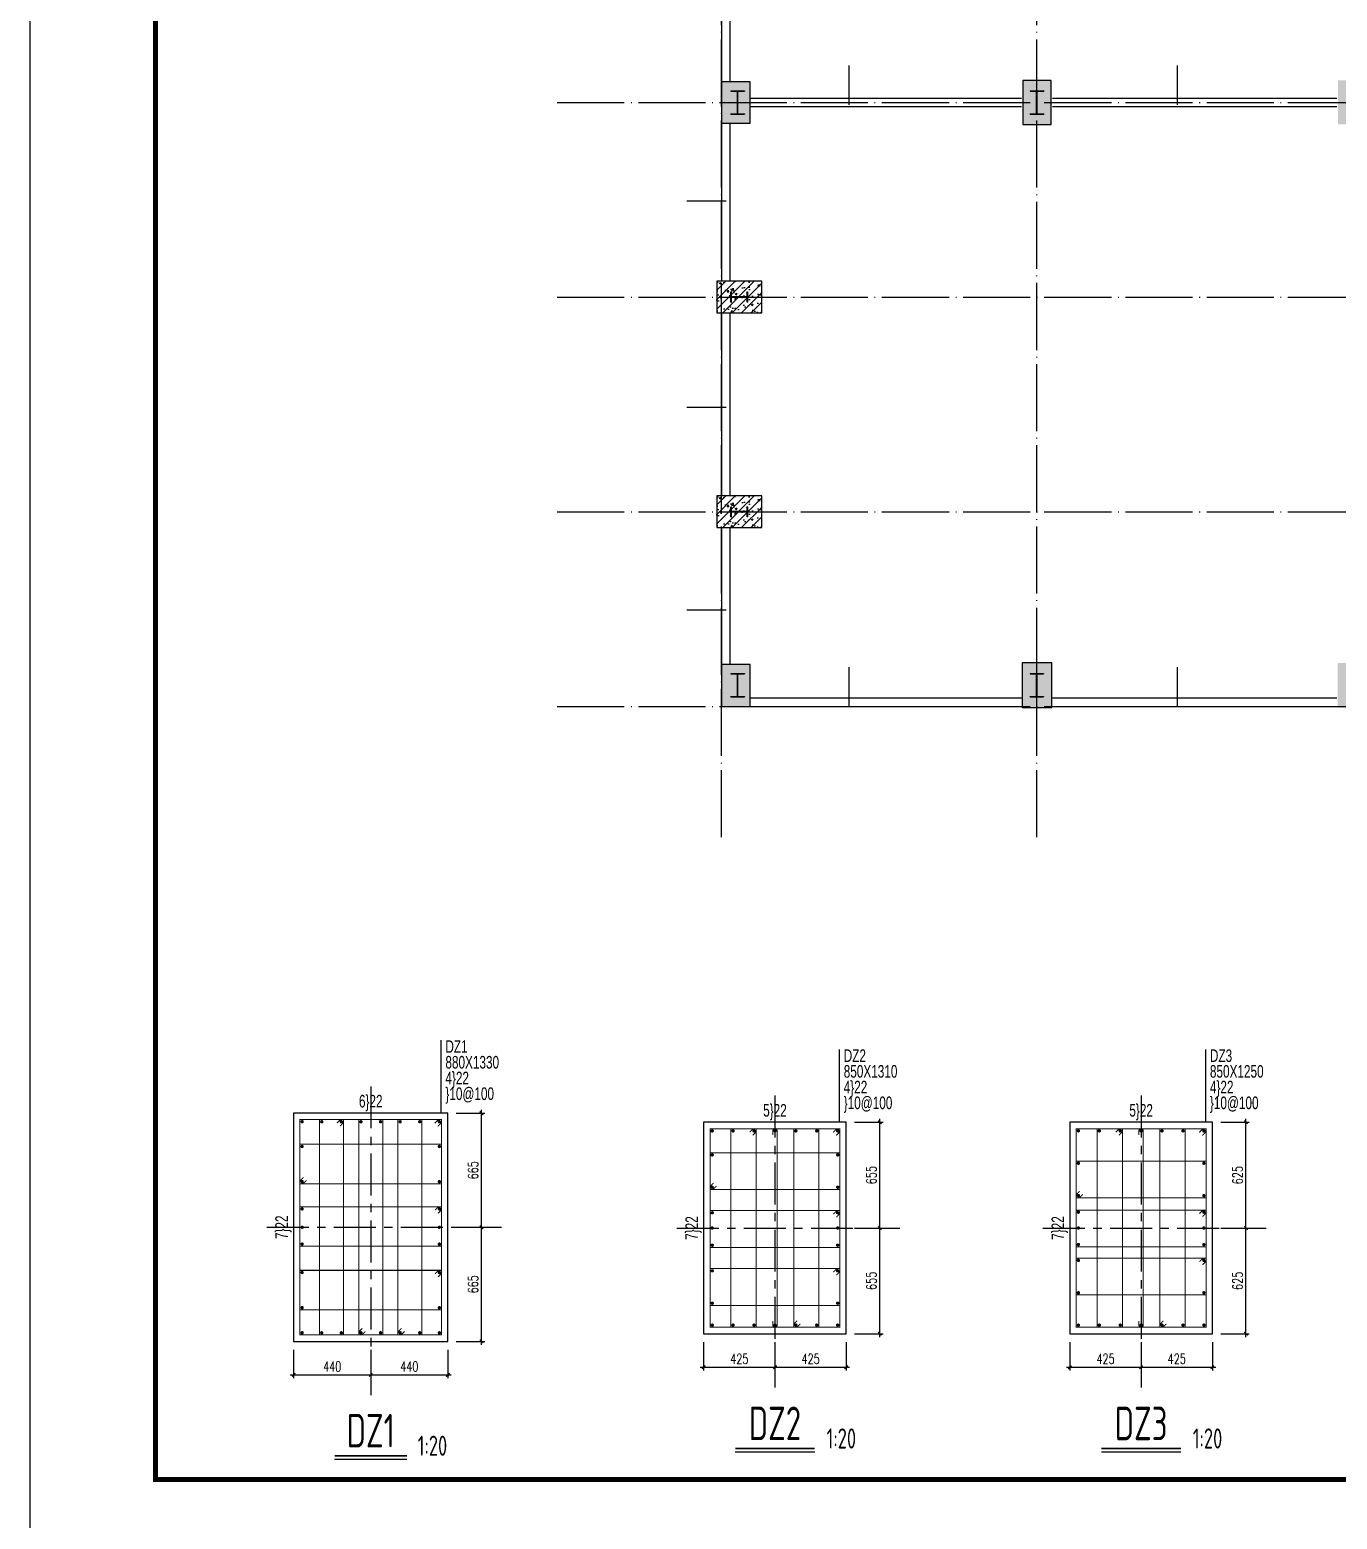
# Model space of a CAD drawing. Extents: x 95752 to 843522, y -411933 to 75567.
# Drawn here: x 287923 to 326893, y -280521 to -236127 of the extents above; entities that cross this region are included whole.
import ezdxf
from ezdxf.enums import TextEntityAlignment as Align

# ---------------------------------------------------------------- set-up
doc = ezdxf.new("R2010")
doc.units = 0
doc.header["$LTSCALE"] = 1000
doc.header["$MEASUREMENT"] = 0
doc.linetypes.add('CENTER', pattern=[2, 1.25, -0.25, 0.25, -0.25])
doc.linetypes.add('DOTE', pattern=[2.42, 2, -0.2, 0.02, -0.2])
for name, color, linetype in [('AXIS_DE', 253, 'CENTER'), ('C-粗线', 51, 'Continuous'), ('COLU_DE', 7, 'Continuous'), ('COLU_DE_DIM', 3, 'Continuous'), ('COLU_DE_NUM', 7, 'Continuous'), ('COLU_DE_REIND', 1, 'Continuous'), ('COLU_DE_REINL', 1, 'Continuous'), ('COLU_DE_TEXT_JZ', 7, 'Continuous'), ('DOTE', 1, 'Continuous'), ('PUB_TITLE', 4, 'Continuous')]:
    doc.layers.add(name, color=color, linetype=linetype)
doc.styles.add('GS_Rein', font='GS_TXT.shx', dxfattribs={"width": 0.7, "bigfont": 'GS_HZTXT.shx'})
doc.styles.add('TSSD_Dimension', font='txt.shx', dxfattribs={"width": 0.7, "bigfont": 'hzdx.shx'})
doc.styles.add('TSSD_Label', font='tssdeng.shx', dxfattribs={"width": 0.7, "bigfont": 'hztxt.shx'})
doc.dimstyles.new('TSSD_20_100', dxfattribs={"dimtxt": 300, "dimasz": 100, "dimexe": 100, "dimexo": 250, "dimgap": 100, "dimtad": 1, "dimdec": 0, "dimlfac": 0.2, "dimzin": 0, "dimdsep": 46, "dimtxsty": 'TSSD_Dimension', "dimblk": 'ARCHTICK', "dimblk1": 'ARCHTICK', "dimblk2": 'ARCHTICK', "dimcen": 0, "dimdle": 100, "dimclrt": 7, "dimadec": 0, "dimazin": 0, "dimtfac": 1, "dimtdec": 0, "dimtix": 1, "dimtmove": 2, "dimatfit": 3, "dimfxl": 1, "dimtolj": 1, "dimtzin": 0, "dimarcsym": 0})

# ---------------------------------------------------------------- blocks, each defined once
blk = doc.blocks.new('钢柱模板')
at = {"layer": 'C-粗线', "color": 6}
for p, q in [((-219552, -238633), (-219552, -238645)), ((-219552, -238633), (-219152, -238633)), ((-219552, -238633), (-219552, -238645)), ((-219552, -238633), (-219152, -238633)), ((-219552, -238645), (-219152, -238645)), ((-219552, -238645), (-219152, -238645)), ((-219361, -238653), (-219369, -238645)), ((-219361, -238653), (-219369, -238645)), ((-219361, -239321), (-219361, -238645)), ((-219361, -239321), (-219361, -238645)), ((-219343, -238653), (-219335, -238645)), ((-219343, -239321), (-219343, -238645)), ((-219343, -238653), (-219335, -238645)), ((-219343, -239321), (-219343, -238645)), ((-219152, -238633), (-219152, -238645)), ((-219152, -238633), (-219152, -238645)), ((-210637, -238633), (-210637, -238645)), ((-210637, -238633), (-210227, -238633)), ((-210637, -238633), (-210637, -238645)), ((-210637, -238633), (-210227, -238633)), ((-210637, -238645), (-210227, -238645)), ((-210637, -238645), (-210227, -238645)), ((-210441, -238653), (-210449, -238645)), ((-210441, -238653), (-210449, -238645)), ((-210441, -239321), (-210441, -238645)), ((-210441, -239321), (-210441, -238645)), ((-210423, -238653), (-210415, -238645)), ((-210423, -239321), (-210423, -238645)), ((-210423, -238653), (-210415, -238645)), ((-210423, -239321), (-210423, -238645)), ((-210227, -238633), (-210227, -238645)), ((-210227, -238633), (-210227, -238645)), ((-219552, -239333), (-219552, -239321)), ((-219552, -239321), (-219152, -239321)), ((-219552, -239333), (-219552, -239321)), ((-219552, -239321), (-219152, -239321)), ((-219552, -239333), (-219152, -239333)), ((-219552, -239333), (-219152, -239333)), ((-219361, -239313), (-219369, -239321)), ((-219361, -239313), (-219369, -239321)), ((-219343, -239313), (-219335, -239321)), ((-219343, -239313), (-219335, -239321)), ((-219152, -239321), (-219152, -239333)), ((-219152, -239321), (-219152, -239333)), ((-210637, -239333), (-210637, -239321)), ((-210637, -239321), (-210227, -239321)), ((-210637, -239333), (-210637, -239321)), ((-210637, -239321), (-210227, -239321)), ((-210637, -239333), (-210227, -239333)), ((-210637, -239333), (-210227, -239333)), ((-210441, -239313), (-210449, -239321)), ((-210441, -239313), (-210449, -239321)), ((-210423, -239313), (-210415, -239321)), ((-210423, -239313), (-210415, -239321)), ((-210227, -239321), (-210227, -239333)), ((-210227, -239321), (-210227, -239333)), ((-219552, -244633), (-219540, -244633)), ((-219552, -244933), (-219552, -244633)), ((-219552, -244633), (-219540, -244633)), ((-219552, -244933), (-219552, -244633)), ((-219552, -244633), (-219540, -244633)), ((-219552, -244933), (-219552, -244633)), ((-219552, -244633), (-219540, -244633)), ((-219552, -244933), (-219552, -244633)), ((-219552, -244933), (-219540, -244933)), ((-219552, -244933), (-219540, -244933)), ((-219552, -244933), (-219540, -244933)), ((-219552, -244933), (-219540, -244933)), ((-219540, -244933), (-219540, -244633)), ((-219540, -244933), (-219540, -244633)), ((-219540, -244933), (-219540, -244633)), ((-219540, -244933), (-219540, -244633)), ((-219532, -244774), (-219540, -244766)), ((-219532, -244774), (-219540, -244766)), ((-219532, -244774), (-219540, -244766)), ((-219532, -244774), (-219540, -244766)), ((-219064, -244774), (-219540, -244774)), ((-219064, -244774), (-219540, -244774)), ((-219064, -244774), (-219540, -244774)), ((-219064, -244774), (-219540, -244774)), ((-219532, -244792), (-219540, -244800)), ((-219064, -244792), (-219540, -244792)), ((-219532, -244792), (-219540, -244800)), ((-219064, -244792), (-219540, -244792)), ((-219532, -244792), (-219540, -244800)), ((-219064, -244792), (-219540, -244792)), ((-219532, -244792), (-219540, -244800)), ((-219064, -244792), (-219540, -244792)), ((-219072, -244774), (-219064, -244766)), ((-219072, -244774), (-219064, -244766)), ((-219072, -244774), (-219064, -244766)), ((-219072, -244774), (-219064, -244766)), ((-219072, -244792), (-219064, -244800)), ((-219072, -244792), (-219064, -244800)), ((-219072, -244792), (-219064, -244800)), ((-219072, -244792), (-219064, -244800)), ((-219064, -244633), (-219052, -244633)), ((-219064, -244933), (-219064, -244633)), ((-219064, -244633), (-219052, -244633)), ((-219064, -244933), (-219064, -244633)), ((-219064, -244633), (-219052, -244633)), ((-219064, -244933), (-219064, -244633)), ((-219064, -244633), (-219052, -244633)), ((-219064, -244933), (-219064, -244633)), ((-219052, -244933), (-219064, -244933)), ((-219052, -244933), (-219064, -244933)), ((-219052, -244933), (-219064, -244933)), ((-219052, -244933), (-219064, -244933)), ((-219052, -244933), (-219052, -244633)), ((-219052, -244933), (-219052, -244633)), ((-219052, -244933), (-219052, -244633)), ((-219052, -244933), (-219052, -244633)), ((-219552, -251033), (-219540, -251033)), ((-219552, -251333), (-219552, -251033)), ((-219552, -251033), (-219540, -251033)), ((-219552, -251333), (-219552, -251033)), ((-219552, -251033), (-219540, -251033)), ((-219552, -251333), (-219552, -251033)), ((-219552, -251033), (-219540, -251033)), ((-219552, -251333), (-219552, -251033)), ((-219540, -251333), (-219540, -251033)), ((-219540, -251333), (-219540, -251033)), ((-219540, -251333), (-219540, -251033)), ((-219540, -251333), (-219540, -251033)), ((-219532, -251174), (-219540, -251166)), ((-219532, -251174), (-219540, -251166)), ((-219532, -251174), (-219540, -251166)), ((-219532, -251174), (-219540, -251166)), ((-219064, -251174), (-219540, -251174)), ((-219064, -251174), (-219540, -251174)), ((-219064, -251174), (-219540, -251174)), ((-219064, -251174), (-219540, -251174)), ((-219532, -251192), (-219540, -251200)), ((-219064, -251192), (-219540, -251192)), ((-219532, -251192), (-219540, -251200)), ((-219064, -251192), (-219540, -251192)), ((-219532, -251192), (-219540, -251200)), ((-219064, -251192), (-219540, -251192)), ((-219532, -251192), (-219540, -251200)), ((-219064, -251192), (-219540, -251192)), ((-219072, -251174), (-219064, -251166)), ((-219072, -251174), (-219064, -251166)), ((-219072, -251174), (-219064, -251166)), ((-219072, -251174), (-219064, -251166)), ((-219072, -251192), (-219064, -251200)), ((-219072, -251192), (-219064, -251200)), ((-219072, -251192), (-219064, -251200)), ((-219072, -251192), (-219064, -251200)), ((-219064, -251033), (-219052, -251033)), ((-219064, -251333), (-219064, -251033)), ((-219064, -251033), (-219052, -251033)), ((-219064, -251333), (-219064, -251033)), ((-219064, -251033), (-219052, -251033)), ((-219064, -251333), (-219064, -251033)), ((-219064, -251033), (-219052, -251033)), ((-219064, -251333), (-219064, -251033)), ((-219052, -251333), (-219052, -251033)), ((-219052, -251333), (-219052, -251033)), ((-219052, -251333), (-219052, -251033)), ((-219052, -251333), (-219052, -251033)), ((-219552, -251333), (-219540, -251333)), ((-219552, -251333), (-219540, -251333)), ((-219552, -251333), (-219540, -251333)), ((-219552, -251333), (-219540, -251333)), ((-219052, -251333), (-219064, -251333)), ((-219052, -251333), (-219064, -251333)), ((-219052, -251333), (-219064, -251333)), ((-219052, -251333), (-219064, -251333)), ((-219552, -256003), (-219552, -256015)), ((-219552, -256003), (-219152, -256003)), ((-219552, -256003), (-219552, -256015)), ((-219552, -256003), (-219152, -256003)), ((-219552, -256015), (-219152, -256015)), ((-219552, -256015), (-219152, -256015)), ((-219361, -256023), (-219369, -256015)), ((-219361, -256023), (-219369, -256015)), ((-219361, -256691), (-219361, -256015)), ((-219361, -256691), (-219361, -256015)), ((-219343, -256023), (-219335, -256015)), ((-219343, -256691), (-219343, -256015)), ((-219343, -256023), (-219335, -256015)), ((-219343, -256691), (-219343, -256015)), ((-219152, -256003), (-219152, -256015)), ((-219152, -256003), (-219152, -256015)), ((-210632, -256003), (-210632, -256015)), ((-210632, -256003), (-210232, -256003)), ((-210632, -256003), (-210632, -256015)), ((-210632, -256003), (-210232, -256003)), ((-210632, -256015), (-210232, -256015)), ((-210632, -256015), (-210232, -256015)), ((-210441, -256023), (-210449, -256015)), ((-210441, -256023), (-210449, -256015)), ((-210441, -256691), (-210441, -256015)), ((-210441, -256691), (-210441, -256015)), ((-210423, -256023), (-210415, -256015)), ((-210423, -256691), (-210423, -256015)), ((-210423, -256023), (-210415, -256015)), ((-210423, -256691), (-210423, -256015)), ((-210232, -256003), (-210232, -256015)), ((-210232, -256003), (-210232, -256015)), ((-219552, -256703), (-219552, -256691)), ((-219552, -256691), (-219152, -256691)), ((-219552, -256703), (-219552, -256691)), ((-219552, -256691), (-219152, -256691)), ((-219552, -256703), (-219152, -256703)), ((-219552, -256703), (-219152, -256703)), ((-219361, -256683), (-219369, -256691)), ((-219361, -256683), (-219369, -256691)), ((-219343, -256683), (-219335, -256691)), ((-219343, -256683), (-219335, -256691)), ((-219152, -256691), (-219152, -256703)), ((-219152, -256691), (-219152, -256703)), ((-210632, -256703), (-210632, -256691)), ((-210632, -256691), (-210232, -256691)), ((-210632, -256703), (-210632, -256691)), ((-210632, -256691), (-210232, -256691)), ((-210632, -256703), (-210232, -256703)), ((-210632, -256703), (-210232, -256703)), ((-210441, -256683), (-210449, -256691)), ((-210441, -256683), (-210449, -256691)), ((-210423, -256683), (-210415, -256691)), ((-210423, -256683), (-210415, -256691)), ((-210232, -256691), (-210232, -256703)), ((-210232, -256691), (-210232, -256703))]:
    blk.add_line(p, q, dxfattribs=at)
blk = doc.blocks.new('zw-02')
at = {"layer": 'DOTE', "linetype": 'DOTE'}
for p, q in [((308543, 4846), (308543, 63646)), ((317943, 4846), (317943, 63646)), ((303643, 26746), (407443, 26746)), ((303643, 20946), (407443, 20946)), ((303643, 14546), (407443, 14546)), ((303643, 8746), (407443, 8746))]:
    blk.add_line(p, q, dxfattribs=at)
blk = doc.blocks.new('短柱模板')
h = blk.add_hatch()
h.set_pattern_fill('钢筋混凝土', color=251, scale=80, style=0)
h.set_pattern_definition([(45, (154206.84, 0), (-141.42136, 141.42136), []), (50, (154206.84, 0), (573.80815, -50.2017), [60, -660]), (355, (154206.84, 0), (-111.0011, 601.7537), [48, -528]), (100.4514, (154254.66, -4.2), (462.8075, 551.5516), [50.99215, -560.9137]), (46.1842, (154206.84, 160), (853.7928, -132.4152), [90, -990]), (96.6356, (154278, 149), (747.7302, 779.2943), [76.4882, -841.3704]), (351.1842, (154206.8, 160), (747.7296, 779.2949), [72, -792]), (21, (154286.84, 120), (477.52564, -322.0951), [60, -660]), (326, (154286.84, 120), (194.6523, 580.12), [48, -528]), (71.4514, (154326.63, 93.16), (672.1781, 258.0244), [50.99215, -560.9137]), (37.5, (154206.84, 0), (9.72788, 266.31508), [0, -521.6, 0, -536, 0, -530]), (7.5, (154206.84, 0), (210.45563, 315.52937), [0, -305.6, 0, -509.6, 0, -202]), (327.5, (154028.44, 0), (427.05795, -18.0439), [0, -200, 0, -624, 0, -828]), (317.5, (153948.44, 0), (466.54894, 80.084), [0, -260, 0, -414.4, 0, -588])])
h.paths.add_polyline_path([(383318, -238948), (384168, -238948), (384168, -237638), (383318, -237638)])
h.paths.add_polyline_path([(383318, -220948), (384168, -220948), (384168, -219638), (383318, -219638)])
h.paths.add_polyline_path([(383303, -203588), (384183, -203588), (384183, -202258), (383303, -202258)])
h.paths.add_polyline_path([(383303, -256328), (384183, -256328), (384183, -254998), (383303, -254998)])
h.paths.add_polyline_path([(373918, -238948), (374768, -238948), (374768, -237638), (373918, -237638)])
h.paths.add_polyline_path([(373918, -220948), (374768, -220948), (374768, -219638), (373918, -219638)])
h.paths.add_polyline_path([(373903, -203588), (374783, -203588), (374783, -202258), (373903, -202258)])
h.paths.add_polyline_path([(373903, -256328), (374783, -256328), (374783, -254998), (373903, -254998)])
h.paths.add_polyline_path([(364518, -238948), (365368, -238948), (365368, -237638), (364518, -237638)])
h.paths.add_polyline_path([(364518, -220948), (365368, -220948), (365368, -219638), (364518, -219638)])
h.paths.add_polyline_path([(364503, -203588), (365383, -203588), (365383, -202258), (364503, -202258)])
h.paths.add_polyline_path([(364503, -256328), (365383, -256328), (365383, -254998), (364503, -254998)])
h.paths.add_polyline_path([(355118, -238948), (355968, -238948), (355968, -237638), (355118, -237638)])
h.paths.add_polyline_path([(355118, -220948), (355968, -220948), (355968, -219638), (355118, -219638)])
h.paths.add_polyline_path([(355103, -203588), (355983, -203588), (355983, -202258), (355103, -202258)])
h.paths.add_polyline_path([(355103, -256328), (355983, -256328), (355983, -254998), (355103, -254998)])
h.paths.add_polyline_path([(345718, -238948), (346568, -238948), (346568, -237638), (345718, -237638)])
h.paths.add_polyline_path([(345718, -220948), (346568, -220948), (346568, -219638), (345718, -219638)])
h.paths.add_polyline_path([(345703, -203588), (346583, -203588), (346583, -202258), (345703, -202258)])
h.paths.add_polyline_path([(345703, -256328), (346583, -256328), (346583, -254998), (345703, -254998)])
h.paths.add_polyline_path([(336318, -238948), (337168, -238948), (337168, -237638), (336318, -237638)])
h.paths.add_polyline_path([(336318, -220948), (337168, -220948), (337168, -219638), (336318, -219638)])
h.paths.add_polyline_path([(336303, -203588), (337183, -203588), (337183, -202258), (336303, -202258)])
h.paths.add_polyline_path([(336303, -256328), (337183, -256328), (337183, -254998), (336303, -254998)])
h.paths.add_polyline_path([(326918, -238948), (327768, -238948), (327768, -237638), (326918, -237638)])
h.paths.add_polyline_path([(326918, -220948), (327768, -220948), (327768, -219638), (326918, -219638)])
h.paths.add_polyline_path([(326903, -203588), (327783, -203588), (327783, -202258), (326903, -202258)])
h.paths.add_polyline_path([(326903, -256328), (327783, -256328), (327783, -254998), (326903, -254998)])
h.paths.add_polyline_path([(317518, -238948), (318368, -238948), (318368, -237638), (317518, -237638)])
h.paths.add_polyline_path([(317518, -220948), (318368, -220948), (318368, -219638), (317518, -219638)])
h.paths.add_polyline_path([(317503, -203588), (318383, -203588), (318383, -202258), (317503, -202258)])
h.paths.add_polyline_path([(317503, -256328), (318383, -256328), (318383, -254998), (317503, -254998)])
h.paths.add_polyline_path([(308543, -203543), (309393, -203543), (309393, -202293), (308543, -202293)])
h.paths.add_polyline_path([(401693, -203543), (402543, -203543), (402543, -202293), (401693, -202293)])
h.paths.add_polyline_path([(392703, -203588), (393583, -203588), (393583, -202258), (392703, -202258)])
h.paths.add_polyline_path([(401693, -256293), (402543, -256293), (402543, -255043), (401693, -255043)])
h.paths.add_polyline_path([(308543, -256293), (309393, -256293), (309393, -255043), (308543, -255043)])
h.paths.add_polyline_path([(392703, -256328), (393583, -256328), (393583, -254998), (392703, -254998)])
h.paths.add_polyline_path([(401693, -238908), (402543, -238908), (402543, -237678), (401693, -237678)])
h.paths.add_polyline_path([(308543, -238908), (309393, -238908), (309393, -237678), (308543, -237678)])
h.paths.add_polyline_path([(392718, -238948), (393568, -238948), (393568, -237638), (392718, -237638)])
h.paths.add_polyline_path([(401693, -220908), (402543, -220908), (402543, -219678), (401693, -219678)])
h.paths.add_polyline_path([(308543, -220908), (309393, -220908), (309393, -219678), (308543, -219678)])
h.paths.add_polyline_path([(392718, -220948), (393568, -220948), (393568, -219638), (392718, -219638)])
h = blk.add_hatch()
h.set_pattern_fill('钢筋混凝土', color=251, scale=80, style=0)
h.set_pattern_definition([(45, (0, -18000), (-141.42136, 141.42136), []), (50, (0, -18000), (573.80815, -50.2017), [60, -660]), (355, (0, -18000), (-111.0011, 601.7537), [48, -528]), (100.4514, (47.8, -18004.2), (462.8075, 551.5516), [50.99215, -560.9137]), (46.1842, (0, -17840), (853.7928, -132.4152), [90, -990]), (96.6356, (71.15, -17851), (747.7302, 779.2943), [76.4882, -841.3704]), (351.1842, (0, -17840), (747.7296, 779.2949), [72, -792]), (21, (80, -17880), (477.52564, -322.0951), [60, -660]), (326, (80, -17880), (194.6523, 580.12), [48, -528]), (71.4514, (119.8, -17906.84), (672.1781, 258.0244), [50.99215, -560.9137]), (37.5, (0, -18000), (9.72788, 266.31508), [0, -521.6, 0, -536, 0, -530]), (7.5, (0, -18000), (210.45563, 315.52937), [0, -305.6, 0, -509.6, 0, -202]), (327.5, (-178.4, -18000), (427.05795, -18.0439), [0, -200, 0, -624, 0, -828]), (317.5, (-258.4, -18000), (466.54894, 80.084), [0, -260, 0, -414.4, 0, -588])])
h.paths.add_polyline_path([(309743, -244563), (309743, -243623), (308403, -243623), (308403, -244563)])
h = blk.add_hatch()
h.set_pattern_fill('钢筋混凝土', color=251, scale=80, style=0)
h.set_pattern_definition([(45, (0, -24400), (-141.42136, 141.42136), []), (50, (0, -24400), (573.80815, -50.2017), [60, -660]), (355, (0, -24400), (-111.0011, 601.7537), [48, -528]), (100.4514, (47.8, -24404.2), (462.8075, 551.5516), [50.99215, -560.9137]), (46.1842, (0, -24240), (853.7928, -132.4152), [90, -990]), (96.6356, (71.15, -24251), (747.7302, 779.2943), [76.4882, -841.3704]), (351.1842, (0, -24240), (747.7296, 779.2949), [72, -792]), (21, (80, -24280), (477.52564, -322.0951), [60, -660]), (326, (80, -24280), (194.6523, 580.12), [48, -528]), (71.4514, (119.8, -24306.84), (672.1781, 258.0244), [50.99215, -560.9137]), (37.5, (0, -24400), (9.72788, 266.31508), [0, -521.6, 0, -536, 0, -530]), (7.5, (0, -24400), (210.45563, 315.52937), [0, -305.6, 0, -509.6, 0, -202]), (327.5, (-178.4, -24400), (427.05795, -18.0439), [0, -200, 0, -624, 0, -828]), (317.5, (-258.4, -24400), (466.54894, 80.084), [0, -260, 0, -414.4, 0, -588])])
h.paths.add_polyline_path([(309743, -250963), (309743, -250023), (308403, -250023), (308403, -250963)])
at = {"color": 2}
for points in [[(308543, -238908), (309393, -238908), (309393, -237678), (308543, -237678)], [(317518, -238948), (318368, -238948), (318368, -237638), (317518, -237638)], [(309743, -244563), (309743, -243623), (308403, -243623), (308403, -244563)], [(309743, -250963), (309743, -250023), (308403, -250023), (308403, -250963)], [(308543, -256293), (309393, -256293), (309393, -255043), (308543, -255043)], [(317503, -256328), (318383, -256328), (318383, -254998), (317503, -254998)]]:
    blk.add_lwpolyline(points, close=True, dxfattribs=at)
blk = doc.blocks.new('_ArchTick')
at = {"color": 0, "linetype": 'ByBlock', "const_width": 0.4}
blk.add_lwpolyline([(-0.5, -0.5), (0.5, 0.5)], dxfattribs=at)
blk = doc.blocks.new('*D87')
at = {"layer": 'COLU_DE_DIM', "color": 0, "lineweight": -2, "transparency": 16777216}
for p, q in [((318923, -275241), (318923, -276091)), ((321048, -275241), (321048, -276091)), ((318823, -275991), (321148, -275991))]:
    blk.add_line(p, q, dxfattribs=at)
at = {"layer": 'Defpoints', "color": 0, "transparency": 16777216}
for p in [(318923, -274991), (321048, -274991), (321048, -275991)]:
    blk.add_point(p, dxfattribs=at)
at = {"layer": 'COLU_DE_DIM', "color": 0, "lineweight": -2, "transparency": 16777216, "xscale": 100, "yscale": 100, "zscale": 100, "rotation": 180}
blk.add_blockref('_ArchTick', (318923, -275991), dxfattribs=at)
at = {"layer": 'COLU_DE_DIM', "color": 0, "lineweight": -2, "transparency": 16777216, "xscale": 100, "yscale": 100, "zscale": 100}
blk.add_blockref('_ArchTick', (321048, -275991), dxfattribs=at)
at = {"layer": 'COLU_DE_DIM', "color": 7, "transparency": 16777216, "insert": (319986, -275741), "char_height": 300, "attachment_point": 5, "style": 'TSSD_Dimension'}
blk.add_mtext('\\A1;425', dxfattribs=at)
blk = doc.blocks.new('*D88')
at = {"layer": 'COLU_DE_DIM', "color": 0, "lineweight": -2, "transparency": 16777216}
for p, q in [((321048, -275241), (321048, -276091)), ((323173, -275241), (323173, -276091)), ((320948, -275991), (323273, -275991))]:
    blk.add_line(p, q, dxfattribs=at)
at = {"layer": 'Defpoints', "color": 0, "transparency": 16777216}
for p in [(321048, -274991), (323173, -274991), (323173, -275991)]:
    blk.add_point(p, dxfattribs=at)
at = {"layer": 'COLU_DE_DIM', "color": 0, "lineweight": -2, "transparency": 16777216, "xscale": 100, "yscale": 100, "zscale": 100, "rotation": 180}
blk.add_blockref('_ArchTick', (321048, -275991), dxfattribs=at)
at = {"layer": 'COLU_DE_DIM', "color": 0, "lineweight": -2, "transparency": 16777216, "xscale": 100, "yscale": 100, "zscale": 100}
blk.add_blockref('_ArchTick', (323173, -275991), dxfattribs=at)
at = {"layer": 'COLU_DE_DIM', "color": 7, "transparency": 16777216, "insert": (322111, -275741), "char_height": 300, "attachment_point": 5, "style": 'TSSD_Dimension'}
blk.add_mtext('\\A1;425', dxfattribs=at)
blk = doc.blocks.new('地梁模板')
at = {"color": 4}
for p, q in [((308543, -232963), (308543, -237658)), ((308793, -232963), (308793, -237659)), ((309393, -238168), (317483, -238168)), ((318403, -238168), (326883, -238168)), ((309393, -238418), (317483, -238418)), ((318403, -238418), (326883, -238418)), ((308543, -238928), (308543, -243623)), ((308793, -238928), (308793, -243623)), ((308543, -244563), (308543, -250023)), ((308793, -244563), (308793, -250023)), ((308543, -250963), (308543, -255028)), ((308793, -250963), (308793, -255028)), ((309393, -256043), (317483, -256043)), ((318403, -256043), (326883, -256043)), ((309393, -256293), (317483, -256293)), ((318403, -256293), (326883, -256293))]:
    blk.add_line(p, q, dxfattribs=at)

msp = doc.modelspace()

# ---------------------------------------------------------------- linework, layer by layer
at = {"color": 2}
for p, q in [((312334.1, -237190), (312334.1, -238366.5)), ((322121.2, -237190), (322121.2, -238366.5)), ((307502.3, -241225.6), (308678.9, -241225.6)), ((307502.3, -247379.7), (308678.9, -247379.7)), ((307502.3, -253413.8), (308678.9, -253413.8)), ((312334.1, -255125.1), (312334.1, -256301.7)), ((322121.2, -255125.1), (322121.2, -256301.7))]:
    msp.add_line(p, q, dxfattribs=at)
at = {"layer": 'AXIS_DE'}
for p, q in [((298085.6, -267619.6), (298085.6, -276819.6)), ((310133.5, -267891.4), (310133.5, -276591.4)), ((321048.3, -267891.4), (321048.3, -276591.4)), ((294985.6, -271819.6), (301985.6, -271819.6)), ((307208.5, -271841.4), (313858.5, -271841.4)), ((318123.3, -271841.4), (324773.3, -271841.4))]:
    msp.add_line(p, q, dxfattribs=at)
at = {"layer": 'COLU_DE'}
for points in [[(300385.6, -268419.6), (295785.6, -268419.6), (295785.6, -275219.6), (300385.6, -275219.6)], [(312258.5, -268691.4), (308008.5, -268691.4), (308008.5, -274991.4), (312258.5, -274991.4)], [(323173.3, -268691.4), (318923.3, -268691.4), (318923.3, -274991.4), (323173.3, -274991.4)]]:
    msp.add_lwpolyline(points, close=True, dxfattribs=at)
at = {"layer": 'COLU_DE_DIM'}
for p, q in [((300635.6, -268419.6), (301485.6, -268419.6)), ((301385.6, -271919.6), (301385.6, -268319.6)), ((312508.5, -268691.4), (313358.5, -268691.4)), ((313258.5, -271941.4), (313258.5, -268591.4)), ((323423.3, -268691.4), (324273.3, -268691.4)), ((324173.3, -271941.4), (324173.3, -268591.4)), ((300635.6, -271819.6), (301485.6, -271819.6)), ((300635.6, -271819.6), (301485.6, -271819.6)), ((301385.6, -275319.6), (301385.6, -271719.6)), ((312508.5, -271841.4), (313358.5, -271841.4)), ((312508.5, -271841.4), (313358.5, -271841.4)), ((313258.5, -275091.4), (313258.5, -271741.4)), ((323423.3, -271841.4), (324273.3, -271841.4)), ((323423.3, -271841.4), (324273.3, -271841.4)), ((324173.3, -275091.4), (324173.3, -271741.4)), ((300635.6, -275219.6), (301485.6, -275219.6)), ((308008.5, -275241.4), (308008.5, -276091.4)), ((310133.5, -275241.4), (310133.5, -276091.4)), ((310133.5, -275241.4), (310133.5, -276091.4)), ((312258.5, -275241.4), (312258.5, -276091.4)), ((312508.5, -274991.4), (313358.5, -274991.4)), ((323423.3, -274991.4), (324273.3, -274991.4)), ((295785.6, -275469.6), (295785.6, -276319.6)), ((298085.6, -275469.6), (298085.6, -276319.6)), ((298085.6, -275469.6), (298085.6, -276319.6)), ((300385.6, -275469.6), (300385.6, -276319.6)), ((307908.5, -275991.4), (310233.5, -275991.4)), ((310033.5, -275991.4), (312358.5, -275991.4)), ((295685.6, -276219.6), (298185.6, -276219.6)), ((297985.6, -276219.6), (300485.6, -276219.6))]:
    msp.add_line(p, q, dxfattribs=at)
at = {"layer": 'COLU_DE_NUM'}
for p, q in [((297008.7, -278731.5), (299162.5, -278731.5)), ((308948.9, -278515.1), (311318.1, -278515.1)), ((319863.7, -278515.1), (322232.9, -278515.1))]:
    msp.add_line(p, q, dxfattribs=at)
at = {"layer": 'COLU_DE_NUM', "const_width": 50}
for points in [[(297008.7, -278631.5), (299162.5, -278631.5)], [(308948.9, -278415.1), (311318.1, -278415.1)], [(319863.7, -278415.1), (322232.9, -278415.1)]]:
    msp.add_lwpolyline(points, dxfattribs=at)
at = {"layer": 'COLU_DE_REIND', "const_width": 50}
for points in [[(296015.6, -268674.6, 1), (296065.6, -268674.6, 1)], [(296599.9, -268674.6, 1), (296649.9, -268674.6, 1)], [(297184.2, -268674.6, 1), (297234.2, -268674.6, 1)], [(297768.5, -268674.6, 1), (297818.5, -268674.6, 1)], [(298352.8, -268674.6, 1), (298402.8, -268674.6, 1)], [(298937, -268674.6, 1), (298987, -268674.6, 1)], [(299521.3, -268674.6, 1), (299571.3, -268674.6, 1)], [(300105.6, -268674.6, 1), (300155.6, -268674.6, 1)], [(308238.5, -268946.4, 1), (308288.5, -268946.4, 1)], [(308861.8, -268946.4, 1), (308911.8, -268946.4, 1)], [(309485.2, -268946.4, 1), (309535.2, -268946.4, 1)], [(310108.5, -268946.4, 1), (310158.5, -268946.4, 1)], [(310731.8, -268946.4, 1), (310781.8, -268946.4, 1)], [(311355.2, -268946.4, 1), (311405.2, -268946.4, 1)], [(311978.5, -268946.4, 1), (312028.5, -268946.4, 1)], [(319153.3, -268946.4, 1), (319203.3, -268946.4, 1)], [(319776.7, -268946.4, 1), (319826.7, -268946.4, 1)], [(320400, -268946.4, 1), (320450, -268946.4, 1)], [(321023.3, -268946.4, 1), (321073.3, -268946.4, 1)], [(321646.7, -268946.4, 1), (321696.7, -268946.4, 1)], [(322270, -268946.4, 1), (322320, -268946.4, 1)], [(322893.3, -268946.4, 1), (322943.3, -268946.4, 1)], [(296015.6, -269411.9, 1), (296065.6, -269411.9, 1)], [(300105.6, -269411.9, 1), (300155.6, -269411.9, 1)], [(308238.5, -269662.4, 1), (308288.5, -269662.4, 1)], [(311978.5, -269662.4, 1), (312028.5, -269662.4, 1)], [(319153.3, -269911.4, 1), (319203.3, -269911.4, 1)], [(322893.3, -269911.4, 1), (322943.3, -269911.4, 1)], [(296015.6, -270460.3, 1), (296065.6, -270460.3, 1)], [(300105.6, -270460.3, 1), (300155.6, -270460.3, 1)], [(308238.5, -270627.4, 1), (308288.5, -270627.4, 1)], [(311978.5, -270627.4, 1), (312028.5, -270627.4, 1)], [(296015.6, -271272.8, 1), (296065.6, -271272.8, 1)], [(300105.6, -271272.8, 1), (300155.6, -271272.8, 1)], [(319153.3, -270876.4, 1), (319203.3, -270876.4, 1)], [(322893.3, -270876.4, 1), (322943.3, -270876.4, 1)], [(308238.5, -271388.6, 1), (308288.5, -271388.6, 1)], [(311978.5, -271388.6, 1), (312028.5, -271388.6, 1)], [(319153.3, -271369.8, 1), (319203.3, -271369.8, 1)], [(322893.3, -271369.8, 1), (322943.3, -271369.8, 1)], [(296015.6, -271819.6, 1), (296065.6, -271819.6, 1)], [(300105.6, -271819.6, 1), (300155.6, -271819.6, 1)], [(308238.5, -271841.4, 1), (308288.5, -271841.4, 1)], [(311978.5, -271841.4, 1), (312028.5, -271841.4, 1)], [(319153.3, -271841.4, 1), (319203.3, -271841.4, 1)], [(322893.3, -271841.4, 1), (322943.3, -271841.4, 1)], [(296015.6, -272321.1, 1), (296065.6, -272321.1, 1)], [(300105.6, -272321.1, 1), (300155.6, -272321.1, 1)], [(308238.5, -272353.6, 1), (308288.5, -272353.6, 1)], [(311978.5, -272353.6, 1), (312028.5, -272353.6, 1)], [(319153.3, -272334.8, 1), (319203.3, -272334.8, 1)], [(322893.3, -272334.8, 1), (322943.3, -272334.8, 1)], [(319153.3, -272806.4, 1), (319203.3, -272806.4, 1)], [(322893.3, -272806.4, 1), (322943.3, -272806.4, 1)], [(296015.6, -273168.1, 1), (296065.6, -273168.1, 1)], [(300105.6, -273168.1, 1), (300155.6, -273168.1, 1)], [(308238.5, -273117.6, 1), (308288.5, -273117.6, 1)], [(311978.5, -273117.6, 1), (312028.5, -273117.6, 1)], [(319153.3, -273771.4, 1), (319203.3, -273771.4, 1)], [(322893.3, -273771.4, 1), (322943.3, -273771.4, 1)], [(296015.6, -274216.4, 1), (296065.6, -274216.4, 1)], [(300105.6, -274216.4, 1), (300155.6, -274216.4, 1)], [(308238.5, -274082.6, 1), (308288.5, -274082.6, 1)], [(311978.5, -274082.6, 1), (312028.5, -274082.6, 1)], [(308238.5, -274736.4, 1), (308288.5, -274736.4, 1)], [(308861.8, -274736.4, 1), (308911.8, -274736.4, 1)], [(309485.2, -274736.4, 1), (309535.2, -274736.4, 1)], [(310108.5, -274736.4, 1), (310158.5, -274736.4, 1)], [(310731.8, -274736.4, 1), (310781.8, -274736.4, 1)], [(311355.2, -274736.4, 1), (311405.2, -274736.4, 1)], [(311978.5, -274736.4, 1), (312028.5, -274736.4, 1)], [(319153.3, -274736.4, 1), (319203.3, -274736.4, 1)], [(319776.7, -274736.4, 1), (319826.7, -274736.4, 1)], [(320400, -274736.4, 1), (320450, -274736.4, 1)], [(321023.3, -274736.4, 1), (321073.3, -274736.4, 1)], [(321646.7, -274736.4, 1), (321696.7, -274736.4, 1)], [(322270, -274736.4, 1), (322320, -274736.4, 1)], [(322893.3, -274736.4, 1), (322943.3, -274736.4, 1)], [(296015.6, -274964.6, 1), (296065.6, -274964.6, 1)], [(296599.9, -274964.6, 1), (296649.9, -274964.6, 1)], [(297184.2, -274964.6, 1), (297234.2, -274964.6, 1)], [(297768.5, -274964.6, 1), (297818.5, -274964.6, 1)], [(298352.8, -274964.6, 1), (298402.8, -274964.6, 1)], [(298937, -274964.6, 1), (298987, -274964.6, 1)], [(299521.3, -274964.6, 1), (299571.3, -274964.6, 1)], [(300105.6, -274964.6, 1), (300155.6, -274964.6, 1)]]:
    msp.add_lwpolyline(points, format="xyb", close=True, dxfattribs=at)
at = {"layer": 'COLU_DE_REINL', "const_width": 30}
for points in [[(300086.2, -268810.9), (300195.6, -268701.6), (300195.6, -268609.6), (295975.6, -268609.6), (295975.6, -275029.6), (300195.6, -275029.6), (300195.6, -268609.6), (300103.7, -268609.6), (299994.3, -268719)], [(297170.3, -268805.5), (297274.2, -268701.6), (297274.2, -268609.6), (296559.9, -268609.6), (296559.9, -275029.6), (297274.2, -275029.6), (297274.2, -268609.6), (297182.3, -268609.6), (297078.4, -268713.5)], [(297832.4, -274833.8), (297728.5, -274937.7), (297728.5, -275029.6), (298442.8, -275029.6), (298442.8, -268609.6), (297728.5, -268609.6), (297728.5, -275029.6), (297820.4, -275029.6), (297924.3, -274925.8)], [(299000.9, -274833.8), (298897, -274937.7), (298897, -275029.6), (299611.3, -275029.6), (299611.3, -268609.6), (298897, -268609.6), (298897, -275029.6), (298989, -275029.6), (299092.9, -274925.8)], [(311959.1, -269082.7), (312068.5, -268973.3), (312068.5, -268881.4), (308198.5, -268881.4), (308198.5, -274801.4), (312068.5, -274801.4), (312068.5, -268881.4), (311976.6, -268881.4), (311867.2, -268990.8)], [(309471.3, -269077.2), (309575.2, -268973.3), (309575.2, -268881.4), (308821.8, -268881.4), (308821.8, -274801.4), (309575.2, -274801.4), (309575.2, -268881.4), (309483.3, -268881.4), (309379.4, -268985.3)], [(310795.7, -274605.6), (310691.8, -274709.5), (310691.8, -274801.4), (311445.2, -274801.4), (311445.2, -268881.4), (310691.8, -268881.4), (310691.8, -274801.4), (310783.8, -274801.4), (310887.7, -274697.5)], [(322874, -269082.7), (322983.3, -268973.3), (322983.3, -268881.4), (319113.3, -268881.4), (319113.3, -274801.4), (322983.3, -274801.4), (322983.3, -268881.4), (322891.4, -268881.4), (322782, -268990.8)], [(320386.1, -269077.2), (320490, -268973.3), (320490, -268881.4), (319736.7, -268881.4), (319736.7, -274801.4), (320490, -274801.4), (320490, -268881.4), (320398.1, -268881.4), (320294.2, -268985.3)], [(321710.6, -274605.6), (321606.7, -274709.5), (321606.7, -274801.4), (322360, -274801.4), (322360, -268881.4), (321606.7, -268881.4), (321606.7, -274801.4), (321698.6, -274801.4), (321802.5, -274697.5)], [(296079.5, -270329.4), (295975.6, -270433.3), (295975.6, -270525.3), (300195.6, -270525.3), (300195.6, -269346.9), (295975.6, -269346.9), (295975.6, -270525.3), (296067.5, -270525.3), (296171.4, -270421.4)], [(308302.4, -270496.6), (308198.5, -270600.5), (308198.5, -270692.4), (312068.5, -270692.4), (312068.5, -269597.4), (308198.5, -269597.4), (308198.5, -270692.4), (308290.4, -270692.4), (308394.3, -270588.5)], [(319217.2, -270745.6), (319113.3, -270849.5), (319113.3, -270941.4), (322983.3, -270941.4), (322983.3, -269846.4), (319113.3, -269846.4), (319113.3, -270941.4), (319205.3, -270941.4), (319309.1, -270837.5)], [(300091.7, -271403.6), (300195.6, -271299.7), (300195.6, -271207.8), (295975.6, -271207.8), (295975.6, -272386.1), (300195.6, -272386.1), (300195.6, -271207.8), (300103.7, -271207.8), (299999.8, -271311.7)], [(311964.6, -271519.4), (312068.5, -271415.6), (312068.5, -271323.6), (308198.5, -271323.6), (308198.5, -272418.6), (312068.5, -272418.6), (312068.5, -271323.6), (311976.6, -271323.6), (311872.7, -271427.5)], [(322879.4, -271500.6), (322983.3, -271396.7), (322983.3, -271304.8), (319113.3, -271304.8), (319113.3, -272399.8), (322983.3, -272399.8), (322983.3, -271304.8), (322891.4, -271304.8), (322787.5, -271408.7)], [(322879.4, -272937.2), (322983.3, -272833.3), (322983.3, -272741.4), (319113.3, -272741.4), (319113.3, -273836.4), (322983.3, -273836.4), (322983.3, -272741.4), (322891.4, -272741.4), (322787.5, -272845.3)], [(300091.7, -273298.9), (300195.6, -273195), (300195.6, -273103.1), (295975.6, -273103.1), (295975.6, -274281.4), (300195.6, -274281.4), (300195.6, -273103.1), (300103.7, -273103.1), (299999.8, -273207)], [(311964.6, -273248.4), (312068.5, -273144.5), (312068.5, -273052.6), (308198.5, -273052.6), (308198.5, -274147.6), (312068.5, -274147.6), (312068.5, -273052.6), (311976.6, -273052.6), (311872.7, -273156.5)]]:
    msp.add_lwpolyline(points, dxfattribs=at)
for points in [[(310068.5, -269066.4), (310068.5, -268946.4, -1), (310198.5, -268946.4), (310198.5, -274736.4, -1), (310068.5, -274736.4), (310068.5, -274616.4)], [(320983.3, -269066.4), (320983.3, -268946.4, -1), (321113.3, -268946.4), (321113.3, -274736.4, -1), (320983.3, -274736.4), (320983.3, -274616.4)]]:
    msp.add_lwpolyline(points, format="xyb", dxfattribs=at)
at = {"layer": 'COLU_DE_TEXT_JZ', "color": 2}
for p, q in [((300185.6, -268419.6), (300185.6, -266244.6)), ((312058.5, -268691.4), (312058.5, -266516.4)), ((322973.3, -268691.4), (322973.3, -266516.4))]:
    msp.add_line(p, q, dxfattribs=at)
at = {"layer": 'PUB_TITLE'}
msp.add_lwpolyline([(287922.7, -280833), (445572.7, -280833), (445572.7, -191733), (287922.7, -191733)], close=True, dxfattribs=at)
at = {"layer": 'PUB_TITLE', "const_width": 150}
msp.add_lwpolyline([(291672.7, -279333), (444072.7, -279333), (444072.7, -193233), (291672.7, -193233)], close=True, dxfattribs=at)

# ---------------------------------------------------------------- block references
for name, p in [('zw-02', (0, -265038.5)), ('短柱模板', (0, 0)), ('地梁模板', (0, 0)), ('钢柱模板', (528374.3, 690.9))]:
    msp.add_blockref(name, p)
at = {"layer": 'COLU_DE_DIM', "xscale": 100, "yscale": 100, "zscale": 100}
for p, rotation in [((301385.6, -268419.6), 90), ((313258.5, -268691.4), 90), ((324173.3, -268691.4), 90), ((301385.6, -271819.6), 270), ((301385.6, -271819.6), 90), ((313258.5, -271841.4), 270), ((313258.5, -271841.4), 90), ((324173.3, -271841.4), 90), ((324173.3, -271841.4), 270), ((301385.6, -275219.6), 270), ((313258.5, -274991.4), 270), ((324173.3, -274991.4), 270), ((308008.5, -275991.4), 180), ((310133.5, -275991.4), 180), ((295785.6, -276219.6), 180), ((298085.6, -276219.6), 180)]:
    msp.add_blockref('_ArchTick', p, dxfattribs=dict(at, rotation=rotation))
for p in [(310133.5, -275991.4), (312258.5, -275991.4), (298085.6, -276219.6), (300385.6, -276219.6)]:
    msp.add_blockref('_ArchTick', p, dxfattribs=at)

# ---------------------------------------------------------------- texts
at = {"layer": 'COLU_DE_DIM', "color": 7, "char_height": 300, "attachment_point": 5, "rotation": 90, "style": 'TSSD_Dimension'}
for s, insert in [('\\A1;665', (301135.6, -270119.6)), ('\\A1;655', (313008.5, -270266.4)), ('\\A1;625', (323923.3, -270266.4)), ('\\A1;665', (301135.6, -273519.6)), ('\\A1;655', (313008.5, -273416.4)), ('\\A1;625', (323923.3, -273416.4))]:
    msp.add_mtext(s, dxfattribs=dict(at, insert=insert))
at = {"layer": 'COLU_DE_DIM', "color": 7, "char_height": 300, "attachment_point": 5, "style": 'TSSD_Dimension'}
for s, insert in [('\\A1;425', (309071, -275741.4)), ('\\A1;425', (311196, -275741.4)), ('\\A1;440', (296935.6, -275969.6)), ('\\A1;440', (299235.6, -275969.6))]:
    msp.add_mtext(s, dxfattribs=dict(at, insert=insert))
at = {"layer": 'COLU_DE_NUM', "style": 'TSSD_Label', "width": 0.7}
for s, p in [('DZ1', (298085.6, -277881.5)), ('DZ2', (310133.5, -277665.1)), ('DZ3', (321048.3, -277665.1))]:
    msp.add_text(s, height=1000, dxfattribs=at).set_placement(p, align=Align.MIDDLE)
for p in [(311673.5, -278415.1), (322588.3, -278415.1), (299485.6, -278631.5)]:
    msp.add_text('1:20', height=600, dxfattribs=at).set_placement(p)
at = {"layer": 'COLU_DE_TEXT_JZ', "color": 2, "style": 'GS_Rein', "width": 0.7}
for s, p in [('DZ1', (300310.6, -266619.6)), ('880X1330', (300310.6, -267088.4)), ('DZ2', (312183.5, -266891.4)), ('DZ3', (323098.3, -266891.4)), ('4}22', (300310.6, -267557.1)), ('850X1310', (312183.5, -267360.1)), ('850X1250', (323098.3, -267360.1)), ('}10@100', (300310.6, -268025.9)), ('4}22', (312183.5, -267828.9)), ('4}22', (323098.3, -267828.9)), ('}10@100', (312183.5, -268297.6)), ('}10@100', (323098.3, -268297.6))]:
    msp.add_text(s, height=375, dxfattribs=at).set_placement(p)
at = {"layer": 'COLU_DE_TEXT_JZ', "style": 'GS_Rein', "width": 0.7}
for s, p in [('6}22', (298085.6, -268108.4)), ('5}22', (310133.5, -268380.1)), ('5}22', (321048.3, -268380.1))]:
    msp.add_text(s, height=375, dxfattribs=at).set_placement(p, align=Align.MIDDLE)
for p in [(295474.4, -271819.6), (307697.3, -271841.4), (318612.1, -271841.4)]:
    msp.add_text('7}22', height=375, rotation=90, dxfattribs=at).set_placement(p, align=Align.MIDDLE)

# ---------------------------------------------------------------- dimensions: what is measured, and where the dimension line sits
at = {"layer": 'COLU_DE_DIM'}
for p1, p2, picture, middle in [((318923.3, -274991.4), (321048.3, -274991.4), '*D87', (319985.8, -275741.4)), ((321048.3, -274991.4), (323173.3, -274991.4), '*D88', (322110.8, -275741.4))]:
    dim = msp.add_aligned_dim(p1=p1, p2=p2, distance=-1000, dimstyle='TSSD_20_100', dxfattribs=at)
    dim.commit()
    dim.dimension.update_dxf_attribs({"geometry": picture, "text_midpoint": middle})

doc.saveas('drawing.dxf')
